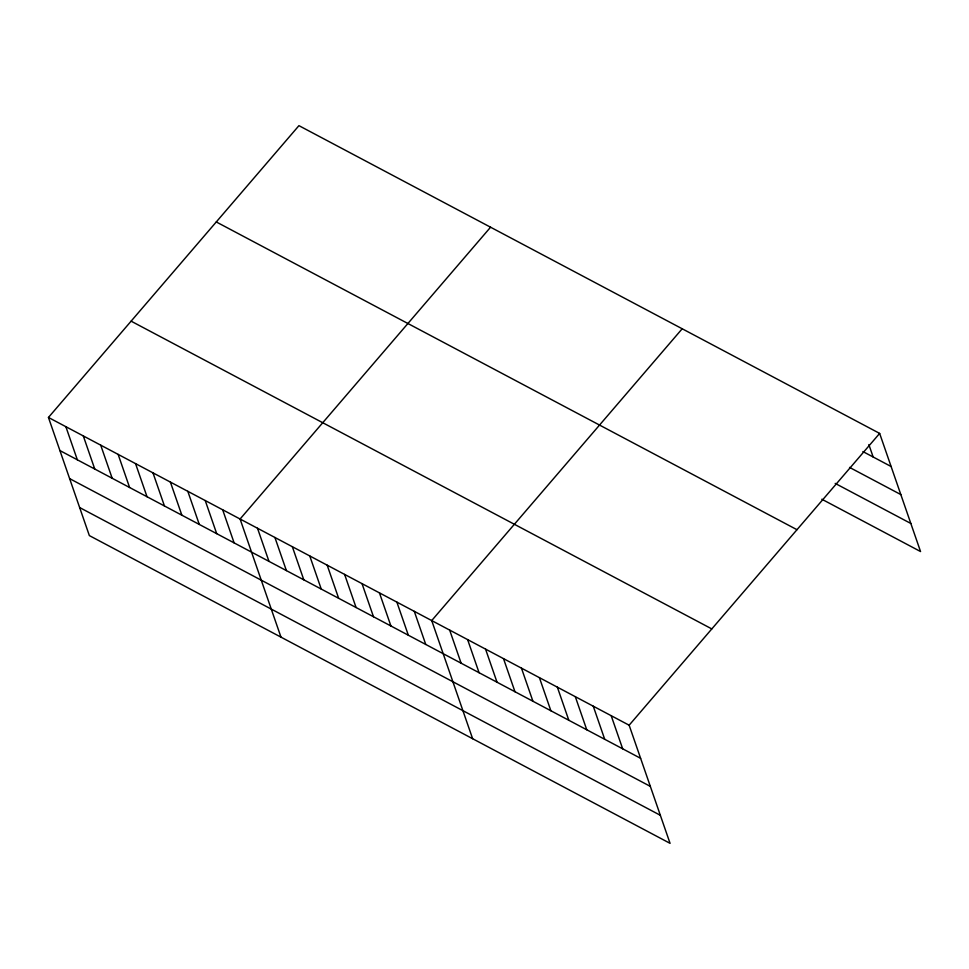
<?xml version="1.0" encoding="UTF-8"?>
<svg xmlns="http://www.w3.org/2000/svg" width="969" height="969" viewBox="0 0 969 969"><rect width="100%" height="100%" fill="white"/><g stroke="black" fill="none" stroke-linecap="round" stroke-linejoin="round"><path stroke-width="1.45" d="M48.45 417.457L629.147 725.212L670.063 843.345L89.354 535.591L48.45 417.457L298.937 125.655L879.646 433.409L920.55 551.543L821.833 499.217M490.568 227.206L240.082 519.021L280.986 637.154M682.2 328.77L431.714 620.572L472.618 738.705M629.147 725.212L879.646 433.409M862.907 451.566L891.105 466.513M849.547 467.397L900.819 494.565M835.193 483.398L910.836 523.478M216.281 221.949L796.978 529.704M131.118 321.163L711.815 628.917M59.921 450.573L640.618 758.315M69.635 478.625L650.332 786.38M79.64 507.538L660.337 815.292M868.854 444.589L873.154 457.005M611.197 715.703L622.667 748.807M593.258 706.183L604.717 739.299M575.307 696.675L586.766 729.79M557.357 687.166L568.815 720.27M539.406 677.646L550.876 710.761M521.455 668.138L532.926 701.253M503.505 658.629L514.975 691.733M485.554 649.109L497.024 682.224M467.615 639.601L479.074 672.716M449.664 630.092L461.123 663.196M414.296 611.342L425.754 644.458M396.866 602.112L408.337 635.216M379.448 592.883L390.919 625.986M362.031 583.653L373.489 616.756M344.613 574.411L356.071 607.527M327.183 565.181L338.653 598.297M309.765 555.952L321.236 589.055M292.347 546.722L303.806 579.825M274.917 537.48L286.388 570.596M257.5 528.25L268.97 561.366M222.664 509.791L234.123 542.894M205.234 500.549L216.705 533.665M187.816 491.319L199.287 524.435M170.399 482.09L181.857 515.205M152.981 472.86L164.439 505.963M135.551 463.63L147.022 496.734M118.133 454.388L129.604 487.504M100.715 445.159L112.174 478.274M83.298 435.929L94.756 469.032M65.868 426.699L77.338 459.803"/></g></svg>
